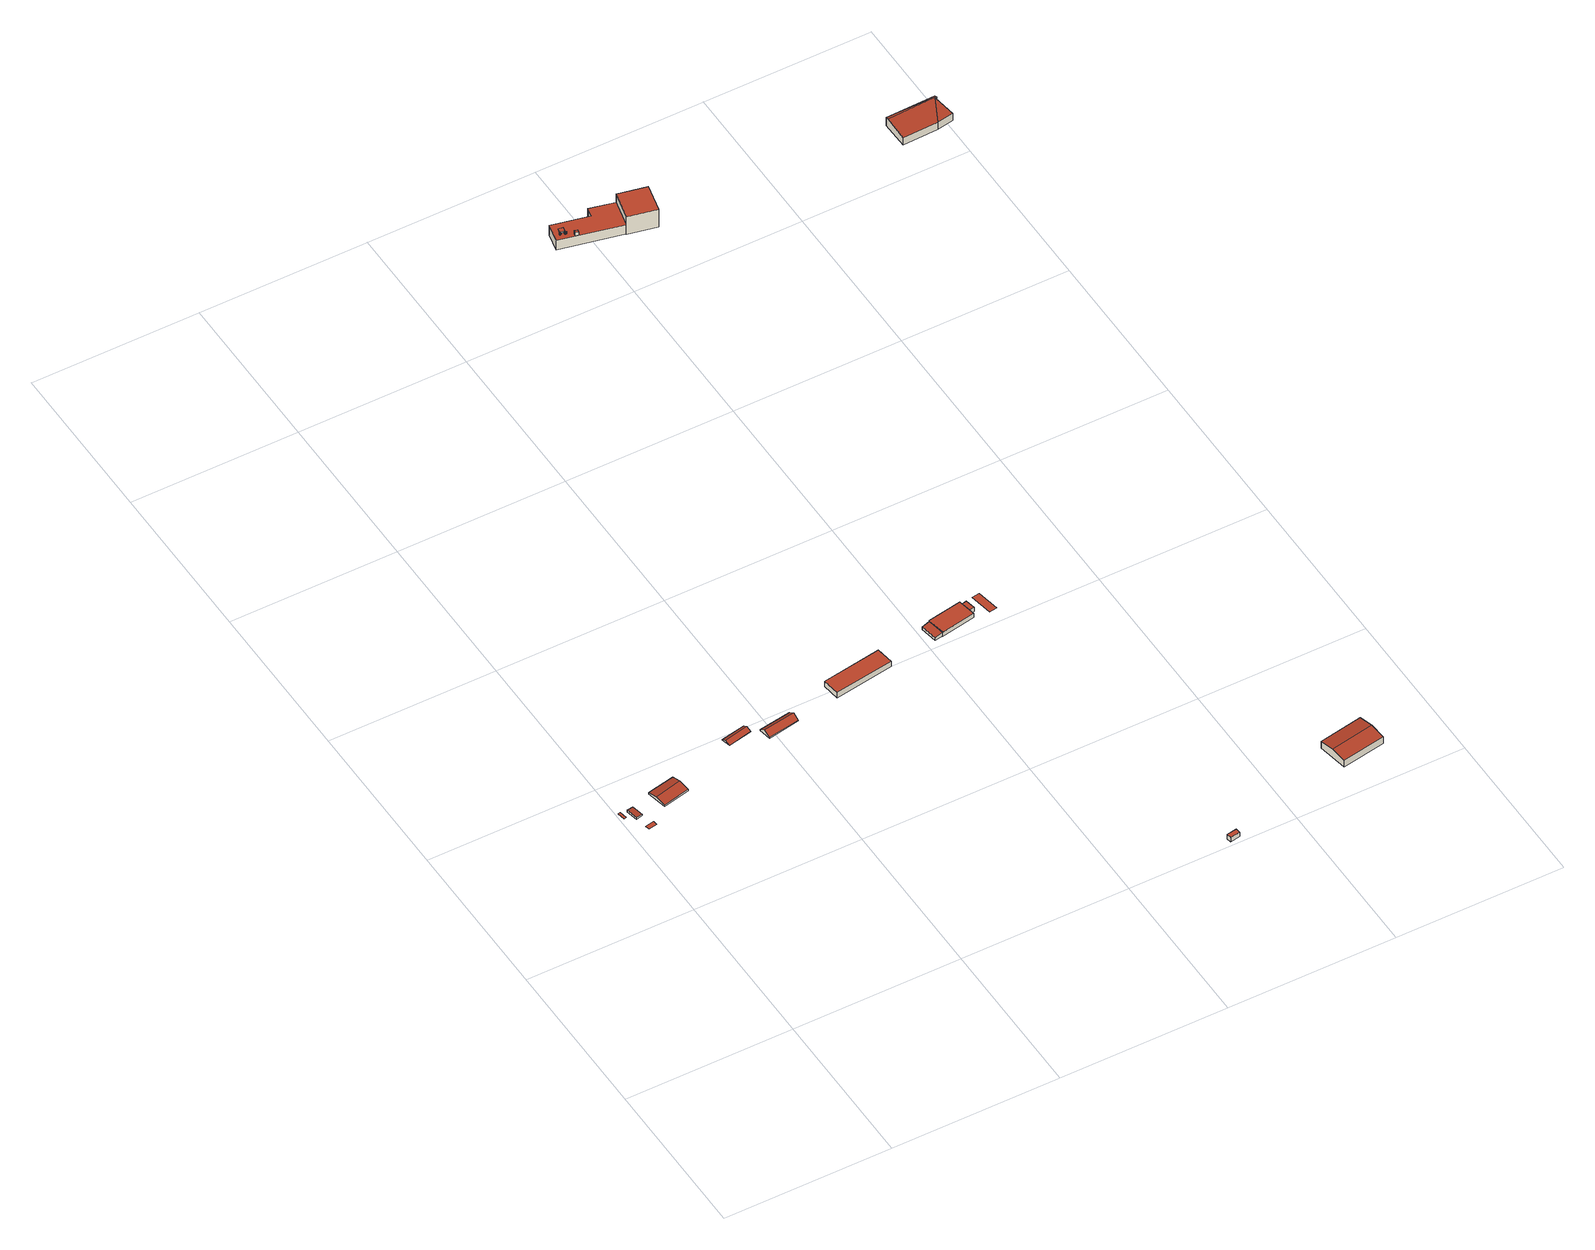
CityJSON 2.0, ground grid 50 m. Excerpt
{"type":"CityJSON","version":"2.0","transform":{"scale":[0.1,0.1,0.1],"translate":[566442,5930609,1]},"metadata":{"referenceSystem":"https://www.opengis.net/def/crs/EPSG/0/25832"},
"CityObjects":{
"building1":{"type":"Building","attributes":{"Grundfläche 2D":"1.667538","Grundhöhe NN":"1.999"},"geometry":[{"type":"MultiSurface","lod":"3","boundaries":[[[0,1,2,3]]],"semantics":{"surfaces":[{"type":"RoofSurface"}],"values":[0]}}]},
"building2":{"type":"Building","attributes":{"Grundfläche 2D":"7.231764","Grundhöhe NN":"1.999"},"geometry":[{"type":"Solid","lod":"3","boundaries":[[[[4,5,6,7]],[[8,9,7,6]],[[9,10,4,7]],[[10,11,5,4]],[[11,8,6,5]],[[11,10,9,8]]]],"semantics":{"surfaces":[{"type":"RoofSurface"},{"type":"WallSurface"},{"type":"GroundSurface"}],"values":[[0,1,1,1,1,2]]}}]},
"building3":{"type":"Building","attributes":{"Grundfläche 2D":"3.333076","Grundhöhe NN":"1.808"},"geometry":[{"type":"MultiSurface","lod":"3","boundaries":[[[12,13,14,15]]],"semantics":{"surfaces":[{"type":"RoofSurface"}],"values":[0]}}]},
"building4":{"type":"Building","attributes":{"Grundfläche 2D":"49.254742","Grundhöhe NN":"1.999"},"geometry":[{"type":"Solid","lod":"3","boundaries":[[[[16,17,18,19]],[[20,16,19,21]],[[21,19,18,22,23]],[[20,21,23,24]],[[17,16,20,24,25]],[[18,17,25,22]],[[23,22,25,24]]]],"semantics":{"surfaces":[{"type":"RoofSurface"},{"type":"WallSurface"},{"type":"GroundSurface"}],"values":[[0,0,1,1,1,1,2]]}}]},
"building5":{"type":"Building","attributes":{"Grundfläche 2D":"20.585200","Grundhöhe NN":"1.999"},"geometry":[{"type":"Solid","lod":"3","boundaries":[[[[26,27,28,29]],[[30,26,29,31]],[[31,29,28,32,33]],[[30,31,33,34]],[[27,26,30,34,35]],[[28,27,35,32]],[[33,32,35,34]]]],"semantics":{"surfaces":[{"type":"RoofSurface"},{"type":"WallSurface"},{"type":"GroundSurface"}],"values":[[0,0,1,1,1,1,2]]}}]},
"building6":{"type":"Building","attributes":{"Grundfläche 2D":"35.707242","Grundhöhe NN":"1.999"},"geometry":[{"type":"Solid","lod":"3","boundaries":[[[[36,37,38,39]],[[40,36,39,41]],[[41,39,38,42,43]],[[40,41,43,44]],[[37,36,40,44,45]],[[38,37,45,42]],[[43,42,45,44]]]],"semantics":{"surfaces":[{"type":"RoofSurface"},{"type":"WallSurface"},{"type":"GroundSurface"}],"values":[[0,0,1,1,1,1,2]]}}]},
"building7":{"type":"Building","attributes":{"Grundfläche 2D":"93.930222","Grundhöhe NN":"1.999"},"geometry":[{"type":"Solid","lod":"3","boundaries":[[[[46,47,48,49]],[[50,51,49,48]],[[51,52,46,49]],[[52,53,47,46]],[[53,50,48,47]],[[53,52,51,50]]]],"semantics":{"surfaces":[{"type":"RoofSurface"},{"type":"WallSurface"},{"type":"GroundSurface"}],"values":[[0,1,1,1,1,2]]}}]},
"building8":{"type":"Building","attributes":{"Grundfläche 2D":"4.287176","Grundhöhe NN":"2.958"},"geometry":[{"type":"Solid","lod":"3","boundaries":[[[[54,55,56,57]],[[58,59,57,56]],[[59,60,54,57]],[[60,61,55,54]],[[61,58,56,55]],[[61,60,59,58]]]],"semantics":{"surfaces":[{"type":"RoofSurface"},{"type":"WallSurface"},{"type":"GroundSurface"}],"values":[[0,1,1,1,1,2]]}}]},
"building9":{"type":"Building","attributes":{"Grundfläche 2D":"12.689108","Grundhöhe NN":"1.999"},"geometry":[{"type":"Solid","lod":"3","boundaries":[[[[62,63,64,65]],[[66,67,65,64]],[[67,68,62,65]],[[68,69,63,62]],[[69,66,64,63]],[[69,68,67,66]]]],"semantics":{"surfaces":[{"type":"RoofSurface"},{"type":"WallSurface"},{"type":"GroundSurface"}],"values":[[0,1,1,1,1,2]]}}]},
"building10":{"type":"Building","attributes":{"Grundfläche 2D":"56.753202","Grundhöhe NN":"1.999"},"geometry":[{"type":"Solid","lod":"3","boundaries":[[[[70,71,72,73,74,75]],[[69,76,73,72,71,70,77,66]],[[74,73,76,78]],[[75,74,78,79]],[[70,75,79,77]],[[76,69,66,77,79,78]]]],"semantics":{"surfaces":[{"type":"RoofSurface"},{"type":"WallSurface"},{"type":"GroundSurface"}],"values":[[0,1,1,1,1,2]]}}]},
"building11":{"type":"Building","attributes":{"Grundfläche 2D":"4.479780","Grundhöhe NN":"1.999"},"geometry":[{"type":"Solid","lod":"3","boundaries":[[[[80,81,82,83]],[[84,85,83,82]],[[85,86,80,83]],[[86,87,81,80]],[[87,84,82,81]],[[87,86,85,84]]]],"semantics":{"surfaces":[{"type":"RoofSurface"},{"type":"WallSurface"},{"type":"GroundSurface"}],"values":[[0,1,1,1,1,2]]}}]},
"building12":{"type":"Building","attributes":{"Grundfläche 2D":"15.646745","Grundhöhe NN":"1.508"},"geometry":[{"type":"MultiSurface","lod":"3","boundaries":[[[88,89,90,91]]],"semantics":{"surfaces":[{"type":"RoofSurface"}],"values":[0]}}]},
"building13":{"type":"Building","attributes":{"Grundfläche 2D":"119.849370","Grundhöhe NN":"2.856"},"geometry":[{"type":"Solid","lod":"3","boundaries":[[[[92,93,94,95]],[[96,92,95,97]],[[97,95,94,98,99]],[[96,97,99,100]],[[93,92,96,100,101]],[[94,93,101,98]],[[99,98,101,100]]]],"semantics":{"surfaces":[{"type":"RoofSurface"},{"type":"WallSurface"},{"type":"GroundSurface"}],"values":[[0,0,1,1,1,1,2]]}}]},
"building14":{"type":"Building","attributes":{"Grundfläche 2D":"204.607007","Grundhöhe NN":"5.168"},"children":["building14-1","building14-2","building14-3","building14-4"],"geometry":[{"type":"Solid","lod":"3","boundaries":[[[[102,103,104,105,106,107]],[[108,109,110,111,112]],[[105,104,113,114]],[[106,105,114,115]],[[107,106,115,116]],[[102,107,116,117]],[[103,102,117,118]],[[110,109,119,120]],[[111,110,120,121]],[[111,121,113,104,112]],[[119,109,108,112,104,103,118]],[[116,115,114,113,121,120,119,118,117]]]],"semantics":{"surfaces":[{"type":"RoofSurface"},{"type":"WallSurface"},{"type":"GroundSurface"}],"values":[[0,0,1,1,1,1,1,1,1,1,1,2]]}}]},
"building14-1":{"type":"BuildingInstallation","parents":["building14"],"geometry":[{"type":"MultiSurface","lod":"3","boundaries":[[[122,123,124,125]],[[125,124,126,127]],[[122,125,127,128]],[[123,122,128,129]],[[124,123,129,126]]],"semantics":{"surfaces":[{"type":"RoofSurface"},{"type":"WallSurface"}],"values":[0,1,1,1,1]}}]},
"building14-2":{"type":"BuildingInstallation","parents":["building14"],"geometry":[{"type":"MultiSurface","lod":"3","boundaries":[[[130,131,132,133]],[[133,132,134,135]],[[130,133,135,136]],[[131,130,136,137]],[[132,131,137,134]]],"semantics":{"surfaces":[{"type":"RoofSurface"},{"type":"WallSurface"}],"values":[0,1,1,1,1]}}]},
"building14-3":{"type":"BuildingInstallation","parents":["building14"],"geometry":[{"type":"MultiSurface","lod":"3","boundaries":[[[138,139,140,141,142,143,144,145,146,147,148,149,150,151]],[[139,138,152,153]],[[138,151,154,152]],[[140,139,153,155]],[[141,140,155,156]],[[142,141,156,157]],[[143,142,157,158]],[[144,143,158,159]],[[145,144,159,160]],[[146,145,160,161]],[[147,146,161,162]],[[148,147,162,163]],[[149,148,163,164]],[[150,149,164,165]],[[151,150,165,154]]],"semantics":{"surfaces":[{"type":"RoofSurface"},{"type":"WallSurface"}],"values":[0,1,1,1,1,1,1,1,1,1,1,1,1,1,1]}}]},
"building14-4":{"type":"BuildingInstallation","parents":["building14"],"geometry":[{"type":"MultiSurface","lod":"3","boundaries":[[[166,167,168,169,170,171,172,173,174,175,176,177,178,179,180,181,182,183]],[[184,185,169,168]],[[186,184,168,167]],[[185,187,170,169]],[[187,188,171,170]],[[188,189,172,171]],[[189,190,173,172]],[[190,191,174,173]],[[191,192,175,174]],[[192,193,176,175]],[[193,194,177,176]],[[194,195,178,177]],[[195,196,179,178]],[[196,197,180,179]],[[197,198,181,180]],[[198,199,182,181]],[[199,200,183,182]],[[200,201,166,183]],[[201,186,167,166]]],"semantics":{"surfaces":[{"type":"RoofSurface"},{"type":"WallSurface"}],"values":[0,1,1,1,1,1,1,1,1,1,1,1,1,1,1,1,1,1,1]}}]},
"building15":{"type":"Building","attributes":{"Grundfläche 2D":"118.927359","Grundhöhe NN":"5.314"},"geometry":[{"type":"Solid","lod":"3","boundaries":[[[[202,203,204]],[[205,206,203,202]],[[207,202,204,208]],[[202,207,209]],[[208,204,203,210,211]],[[207,208,211,212]],[[209,207,212,213]],[[202,209,213,214]],[[205,202,214,215]],[[206,205,215,216]],[[203,206,216,210]],[[214,213,212,211,210,216,215]]]],"semantics":{"surfaces":[{"type":"RoofSurface"},{"type":"WallSurface"},{"type":"GroundSurface"}],"values":[[0,0,0,0,1,1,1,1,1,1,1,2]]}}]}
},
"vertices":[
[10,869,10],[17,870,10],[13,894,10],[6,892,10],
[29,886,17],[37,851,17],[56,855,15],[48,890,15],[56,855,10],[48,890,10],[29,886,10],[37,851,10],
[48,806,8],[73,811,8],[71,824,8],[45,819,8],
[116,884,23],[122,855,16],[202,872,16],[196,903,23],[110,914,16],[191,930,16],[202,872,10],[191,930,10],[110,914,10],[122,855,10],
[374,973,19],[377,960,11],[449,975,11],[446,989,19],[371,987,11],[444,1002,11],[449,975,10],[444,1002,10],[371,987,10],[377,960,10],
[571,964,26],[568,982,13],[473,967,13],[476,949,26],[574,946,13],[479,930,13],[473,967,10],[479,930,10],[574,946,10],[568,982,10],
[879,995,29],[871,1047,29],[695,1020,29],[703,968,29],[695,1020,10],[703,968,10],[879,995,10],[871,1047,10],
[1333,4,36],[1331,18,36],[1301,14,36],[1303,0,36],[1301,14,20],[1303,0,20],[1333,4,20],[1331,18,20],
[1024,1019,19],[1048,1023,23],[1039,1074,23],[1015,1070,19],[1039,1074,10],[1015,1070,10],[1024,1019,10],[1048,1023,10],
[1039,1076,25],[1039,1074,25],[1048,1023,25],[1048,1022,25],[1151,1040,25],[1141,1094,25],[1048,1022,10],[1039,1076,10],[1151,1040,10],[1141,1094,10],
[1163,1059,25],[1157,1088,25],[1143,1085,25],[1148,1056,25],[1143,1085,10],[1148,1056,10],[1163,1059,10],[1157,1088,10],
[1222,1045,5],[1210,1112,5],[1187,1108,5],[1199,1041,5],
[1813,153,51],[1805,198,43],[1676,175,43],[1684,130,51],[1821,108,43],[1692,85,43],[1676,175,19],[1692,85,19],[1821,108,19],[1805,198,19],
[885,2700,76],[1069,2658,76],[1088,2741,76],[1014,2758,76],[1008,2731,76],[898,2756,76],[1069,2658,106],[1069,2657,106],[1154,2638,106],[1173,2722,106],[1088,2741,106],[1088,2741,42],[1014,2758,42],[1008,2731,42],[898,2756,42],[885,2700,42],[1069,2658,42],[1069,2657,42],[1154,2638,42],[1173,2722,42],
[946,2695,88],[937,2697,88],[936,2690,88],[945,2688,88],[936,2690,76],[945,2688,76],[946,2695,76],[937,2697,76],
[923,2728,80],[909,2731,80],[906,2718,80],[920,2715,80],[906,2718,76],[920,2715,76],[923,2728,76],[909,2731,76],
[905,2715,81],[904,2715,81],[903,2715,81],[903,2714,81],[903,2713,81],[903,2712,81],[904,2711,81],[905,2711,81],[906,2711,81],[906,2712,81],[907,2712,81],[907,2713,81],[907,2714,81],[906,2715,81],[905,2715,76],[904,2715,76],[906,2715,76],[903,2715,76],[903,2714,76],[903,2713,76],[903,2712,76],[904,2711,76],[905,2711,76],[906,2711,76],[906,2712,76],[907,2712,76],[907,2713,76],[907,2714,76],
[921,2712,81],[920,2712,81],[919,2712,81],[918,2712,81],[917,2712,81],[917,2711,81],[916,2710,81],[916,2709,81],[917,2708,81],[917,2707,81],[918,2707,81],[919,2707,81],[920,2707,81],[921,2707,81],[921,2708,81],[922,2709,81],[922,2710,81],[921,2711,81],[919,2712,76],[918,2712,76],[920,2712,76],[917,2712,76],[917,2711,76],[916,2710,76],[916,2709,76],[917,2708,76],[917,2707,76],[918,2707,76],[919,2707,76],[920,2707,76],[921,2707,76],[921,2708,76],[922,2709,76],[922,2710,76],[921,2711,76],[921,2712,76],
[1984,2652,76],[1842,2656,73],[1842,2647,76],[1990,2653,75],[1989,2660,73],[1949,2578,68],[1844,2574,68],[1998,2585,69],[1842,2656,43],[1844,2574,43],[1949,2578,43],[1998,2585,43],[1984,2652,43],[1990,2653,43],[1989,2660,43]
]}
